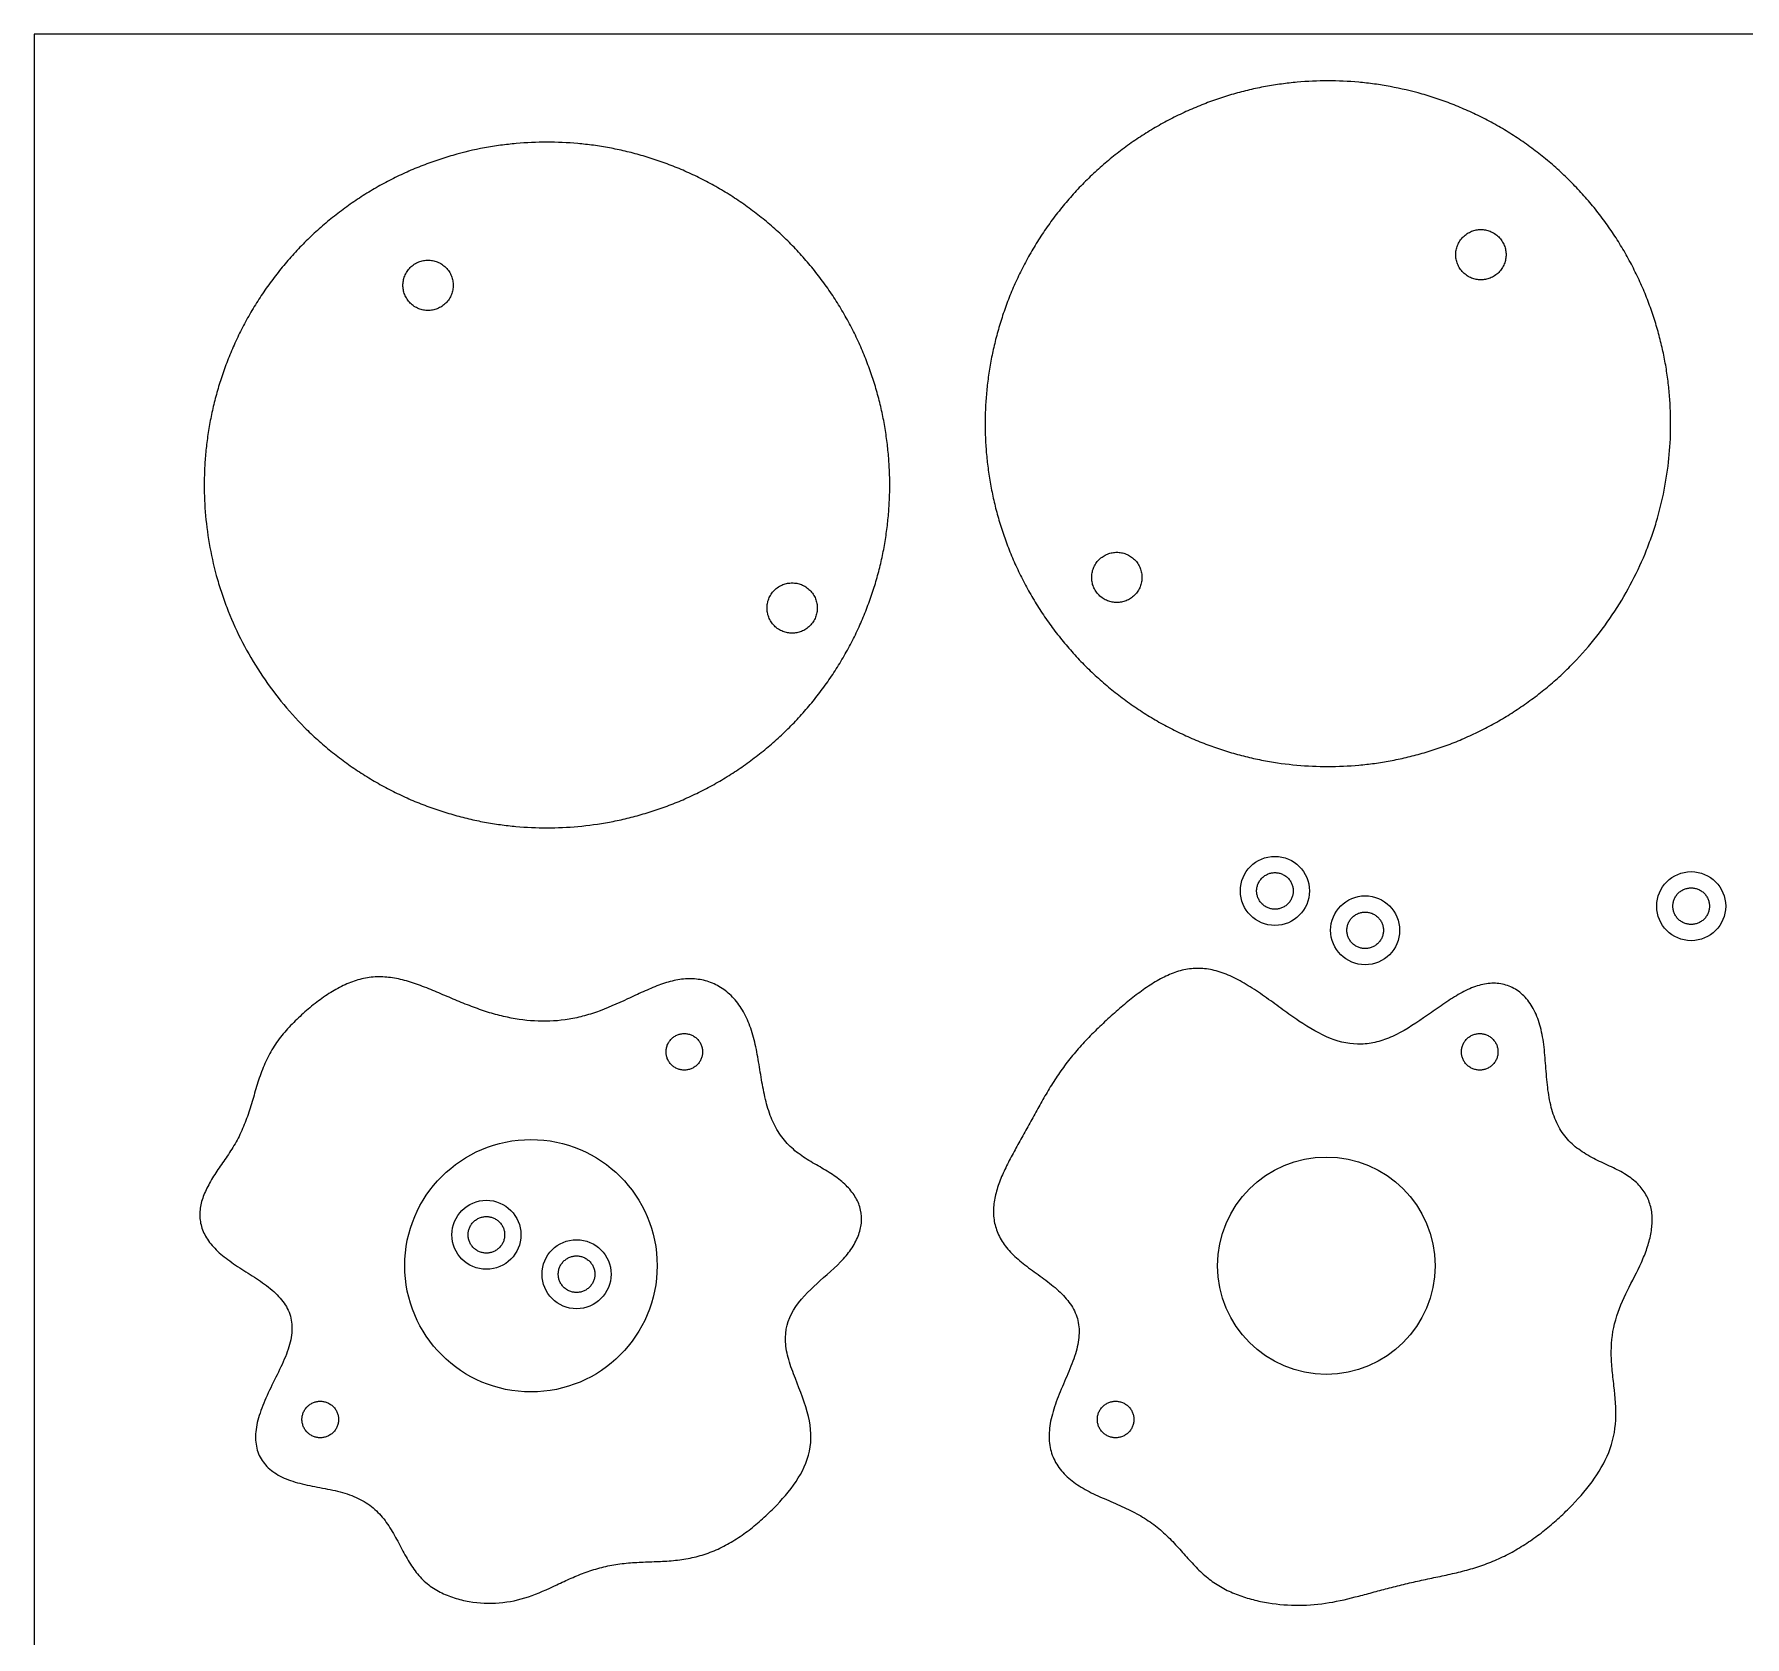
# Model space of a CAD drawing. Header units: centimetres. Extents: x -137 to -47, y -235 to -25.
# Drawn here: x -136.59 to -99.16, y -60.06 to -25 of the extents above; entities that cross this region are included whole.
import ezdxf

# ---------------------------------------------------------------- set-up
doc = ezdxf.new("R2010")
doc.units = ezdxf.units.CM
doc.layers.add('Rebaix', color=5, linetype='Continuous', true_color=0x0000ff)
doc.layers.add('Talls', color=7, linetype='Continuous', true_color=0xa80098)

msp = doc.modelspace()

# ---------------------------------------------------------------- linework, layer by layer
at = {"layer": 'Rebaix'}
for points in [[(-127.421, -30.493), (-127.421, -29.943), (-127.971, -29.943), (-128.521, -29.943), (-128.521, -30.493), (-128.521, -31.043), (-127.971, -31.043), (-127.421, -31.043), (-127.421, -30.493)], [(-119.455, -37.553), (-119.455, -37.003), (-120.005, -37.003), (-120.555, -37.003), (-120.555, -37.553), (-120.555, -38.103), (-120.005, -38.103), (-119.455, -38.103), (-119.455, -37.553)]]:
    msp.add_rational_spline(points, [1, 0.707106781187, 1, 0.707106781187, 1, 0.707106781187, 1, 0.707106781187, 1], degree=2, knots=[0, 0, 0, 0.863938, 0.863938, 1.727876, 1.727876, 2.591814, 2.591814, 3.455752, 3.455752, 3.455752], dxfattribs=at)
at = {"layer": 'Talls'}
msp.add_lwpolyline([(-136.588, -235), (-46.588, -235), (-46.588, -25), (-136.588, -25)], close=True, dxfattribs=at)
for centre, radius in [((-109.442, -43.741), 0.755), ((-100.334, -44.075), 0.755), ((-107.468, -44.603), 0.755), ((-125.72, -51.941), 2.761), ((-108.317, -51.941, -2), 2.378), ((-126.695, -51.264), 0.755), ((-124.722, -52.126), 0.755)]:
    msp.add_circle(centre, radius, dxfattribs=at)
for points, knots in [([(-100.783, -33.52), (-100.782, -33.74), (-100.802, -34.191), (-100.897, -34.884), (-101.033, -35.468), (-101.178, -35.934), (-101.349, -36.397), (-101.61, -36.968), (-101.996, -37.629), (-102.45, -38.255), (-102.882, -38.737), (-103.258, -39.094), (-103.553, -39.346), (-103.86, -39.581), (-104.177, -39.8), (-104.503, -40.002), (-104.837, -40.185), (-105.177, -40.35), (-105.521, -40.497), (-105.87, -40.624), (-106.22, -40.733), (-106.57, -40.825), (-106.919, -40.898), (-107.263, -40.953), (-107.718, -41.005), (-108.283, -41.03), (-108.96, -41), (-109.531, -40.922), (-109.995, -40.825), (-110.345, -40.733), (-110.695, -40.624), (-111.044, -40.497), (-111.389, -40.35), (-111.729, -40.185), (-112.062, -40.002), (-112.388, -39.8), (-112.705, -39.581), (-113.012, -39.345), (-113.307, -39.093), (-113.588, -38.826), (-113.856, -38.544), (-114.108, -38.249), (-114.344, -37.943), (-114.563, -37.626), (-114.764, -37.3), (-114.948, -36.966), (-115.113, -36.626), (-115.259, -36.281), (-115.387, -35.934), (-115.496, -35.584), (-115.587, -35.234), (-115.648, -34.943), (-115.688, -34.71), (-115.723, -34.479), (-115.755, -34.193), (-115.778, -33.855), (-115.785, -33.52), (-115.778, -33.185), (-115.755, -32.847), (-115.716, -32.503), (-115.66, -32.156), (-115.587, -31.806), (-115.511, -31.515), (-115.442, -31.281), (-115.385, -31.107), (-115.323, -30.933), (-115.235, -30.701), (-115.113, -30.414), (-114.948, -30.074), (-114.764, -29.741), (-114.597, -29.469), (-114.454, -29.256), (-114.305, -29.046), (-114.108, -28.791), (-113.856, -28.496), (-113.588, -28.214), (-113.307, -27.947), (-113.012, -27.695), (-112.705, -27.459), (-112.388, -27.24), (-112.062, -27.038), (-111.728, -26.855), (-111.389, -26.69), (-111.044, -26.544), (-110.754, -26.437), (-110.521, -26.361), (-110.288, -26.291), (-109.996, -26.215), (-109.647, -26.142), (-109.299, -26.087), (-108.841, -26.035), (-108.283, -26.01), (-107.724, -26.035), (-107.266, -26.087), (-106.802, -26.161), (-106.335, -26.27), (-105.869, -26.416), (-105.521, -26.544), (-105.177, -26.69), (-104.837, -26.855), (-104.503, -27.038), (-104.177, -27.24), (-103.86, -27.459), (-103.554, -27.695), (-103.259, -27.947), (-102.977, -28.214), (-102.71, -28.496), (-102.457, -28.791), (-102.221, -29.097), (-102.002, -29.414), (-101.801, -29.741), (-101.618, -30.074), (-101.453, -30.414), (-101.306, -30.759), (-101.178, -31.107), (-101.069, -31.456), (-100.978, -31.806), (-100.905, -32.156), (-100.849, -32.503), (-100.811, -32.847), (-100.788, -33.187), (-100.783, -33.41), (-100.783, -33.52)], [-47.12389, -47.12389, -47.12389, -47.12389, -46.387579, -45.651268, -44.914957, -44.546802, -44.178647, -43.442336, -42.706025, -41.969714, -41.233404, -40.865248, -40.497093, -40.128937, -39.760782, -39.392627, -39.024471, -38.656316, -38.28816, -37.920005, -37.55185, -37.183694, -36.815539, -36.447384, -36.079228, -35.342917, -34.606607, -33.870296, -33.50214, -33.133985, -32.76583, -32.397674, -32.029519, -31.661363, -31.293208, -30.925053, -30.556897, -30.188742, -29.820587, -29.452431, -29.084276, -28.71612, -28.347965, -27.97981, -27.611654, -27.243499, -26.875343, -26.507188, -26.139033, -25.770877, -25.402722, -25.034566, -24.850489, -24.666411, -24.298256, -23.9301, -23.561945, -23.19379, -22.825634, -22.457479, -22.089323, -21.721168, -21.353013, -21.168935, -20.984857, -20.800779, -20.616702, -20.248546, -19.880391, -19.512236, -19.14408, -18.960003, -18.775925, -18.407769, -18.039614, -17.671459, -17.303303, -16.935148, -16.566993, -16.198837, -15.830682, -15.462526, -15.094371, -14.726216, -14.35806, -14.173982, -13.989905, -13.621749, -13.253594, -12.885439, -12.517283, -11.780972, -11.044662, -10.676506, -10.308351, -9.57204, -9.203885, -8.835729, -8.467574, -8.099419, -7.731263, -7.363108, -6.994952, -6.626797, -6.258642, -5.890486, -5.522331, -5.154175, -4.78602, -4.417865, -4.049709, -3.681554, -3.313399, -2.945243, -2.577088, -2.208932, -1.840777, -1.472622, -1.104466, -0.736311, -0.368155, 0, 0, 0, 0]), ([(-132.869, -34.861), (-132.869, -34.751), (-132.864, -34.528), (-132.841, -34.188), (-132.802, -33.844), (-132.747, -33.497), (-132.673, -33.147), (-132.582, -32.797), (-132.473, -32.448), (-132.346, -32.1), (-132.199, -31.755), (-132.034, -31.415), (-131.851, -31.082), (-131.649, -30.755), (-131.43, -30.438), (-131.194, -30.132), (-130.942, -29.837), (-130.675, -29.555), (-130.393, -29.288), (-130.098, -29.036), (-129.792, -28.8), (-129.475, -28.581), (-129.148, -28.379), (-128.815, -28.196), (-128.475, -28.031), (-128.13, -27.885), (-127.782, -27.757), (-127.316, -27.611), (-126.849, -27.502), (-126.386, -27.428), (-125.927, -27.376), (-125.369, -27.351), (-124.811, -27.376), (-124.352, -27.428), (-124.005, -27.483), (-123.655, -27.556), (-123.364, -27.632), (-123.13, -27.702), (-122.898, -27.778), (-122.608, -27.885), (-122.263, -28.031), (-121.923, -28.196), (-121.59, -28.379), (-121.263, -28.581), (-120.946, -28.8), (-120.64, -29.036), (-120.345, -29.288), (-120.063, -29.555), (-119.796, -29.837), (-119.544, -30.132), (-119.347, -30.387), (-119.198, -30.597), (-119.055, -30.81), (-118.887, -31.082), (-118.704, -31.415), (-118.539, -31.755), (-118.417, -32.042), (-118.329, -32.274), (-118.267, -32.448), (-118.21, -32.622), (-118.14, -32.856), (-118.064, -33.147), (-117.991, -33.497), (-117.936, -33.844), (-117.897, -34.188), (-117.874, -34.526), (-117.867, -34.861), (-117.874, -35.196), (-117.897, -35.534), (-117.929, -35.82), (-117.963, -36.051), (-118.003, -36.284), (-118.064, -36.575), (-118.156, -36.925), (-118.265, -37.275), (-118.392, -37.622), (-118.539, -37.967), (-118.704, -38.307), (-118.887, -38.641), (-119.089, -38.967), (-119.308, -39.284), (-119.544, -39.59), (-119.796, -39.885), (-120.063, -40.167), (-120.345, -40.434), (-120.64, -40.686), (-120.947, -40.922), (-121.263, -41.141), (-121.589, -41.343), (-121.923, -41.526), (-122.263, -41.691), (-122.608, -41.838), (-122.956, -41.965), (-123.306, -42.074), (-123.657, -42.166), (-124.121, -42.263), (-124.692, -42.341), (-125.369, -42.371), (-125.933, -42.346), (-126.389, -42.294), (-126.733, -42.239), (-127.081, -42.166), (-127.432, -42.074), (-127.782, -41.965), (-128.13, -41.838), (-128.475, -41.691), (-128.815, -41.526), (-129.148, -41.343), (-129.475, -41.141), (-129.792, -40.922), (-130.099, -40.687), (-130.394, -40.435), (-130.77, -40.078), (-131.202, -39.596), (-131.656, -38.97), (-132.042, -38.309), (-132.303, -37.738), (-132.473, -37.275), (-132.619, -36.809), (-132.755, -36.225), (-132.849, -35.532), (-132.869, -35.081), (-132.869, -34.861)], [0, 0, 0, 0, 0.368155, 0.736311, 1.104466, 1.472622, 1.840777, 2.208932, 2.577088, 2.945243, 3.313399, 3.681554, 4.049709, 4.417865, 4.78602, 5.154175, 5.522331, 5.890486, 6.258642, 6.626797, 6.994952, 7.363108, 7.731263, 8.099419, 8.467574, 8.835729, 9.203885, 9.57204, 10.308351, 10.676506, 11.044662, 11.780972, 12.517283, 12.885439, 13.253594, 13.621749, 13.989905, 14.173982, 14.35806, 14.726216, 15.094371, 15.462526, 15.830682, 16.198837, 16.566993, 16.935148, 17.303303, 17.671459, 18.039614, 18.407769, 18.775925, 18.960003, 19.14408, 19.512236, 19.880391, 20.248546, 20.616702, 20.800779, 20.984857, 21.168935, 21.353013, 21.721168, 22.089323, 22.457479, 22.825634, 23.19379, 23.561945, 23.9301, 24.298256, 24.666411, 24.850489, 25.034566, 25.402722, 25.770877, 26.139033, 26.507188, 26.875343, 27.243499, 27.611654, 27.97981, 28.347965, 28.71612, 29.084276, 29.452431, 29.820587, 30.188742, 30.556897, 30.925053, 31.293208, 31.661363, 32.029519, 32.397674, 32.76583, 33.133985, 33.50214, 33.870296, 34.606607, 35.342917, 36.079228, 36.447384, 36.815539, 37.183694, 37.55185, 37.920005, 38.28816, 38.656316, 39.024471, 39.392627, 39.760782, 40.128937, 40.497093, 40.865248, 41.233404, 41.969714, 42.706025, 43.442336, 44.178647, 44.546802, 44.914957, 45.651268, 46.387579, 47.12389, 47.12389, 47.12389, 47.12389]), ([(-118.882, -51.789), (-119.044, -51.969), (-119.279, -52.165), (-119.458, -52.327), (-119.644, -52.496), (-119.845, -52.692), (-119.976, -52.911), (-120.103, -53.124), (-120.162, -53.355), (-120.149, -53.604), (-120.143, -53.736), (-120.116, -53.869), (-120.08, -53.995), (-120.04, -54.133), (-119.987, -54.275), (-119.935, -54.409), (-119.834, -54.668), (-119.711, -54.967), (-119.648, -55.239), (-119.59, -55.488), (-119.574, -55.745), (-119.626, -55.998), (-119.675, -56.238), (-119.784, -56.458), (-119.919, -56.661), (-120.059, -56.871), (-120.231, -57.065), (-120.408, -57.244), (-120.499, -57.335), (-120.593, -57.424), (-120.69, -57.509), (-120.786, -57.594), (-120.885, -57.675), (-120.987, -57.751), (-121.088, -57.828), (-121.192, -57.899), (-121.299, -57.964), (-121.406, -58.029), (-121.515, -58.088), (-121.627, -58.139), (-121.739, -58.19), (-121.853, -58.233), (-121.97, -58.269), (-122.087, -58.304), (-122.207, -58.332), (-122.328, -58.353), (-122.449, -58.374), (-122.573, -58.388), (-122.697, -58.397), (-122.822, -58.406), (-122.948, -58.411), (-123.073, -58.416), (-123.199, -58.42), (-123.325, -58.424), (-123.449, -58.432), (-123.573, -58.44), (-123.696, -58.452), (-123.817, -58.469), (-123.937, -58.487), (-124.056, -58.51), (-124.172, -58.54), (-124.287, -58.569), (-124.401, -58.604), (-124.512, -58.644), (-124.623, -58.684), (-124.731, -58.728), (-124.838, -58.775), (-124.945, -58.822), (-125.049, -58.872), (-125.153, -58.92), (-125.362, -59.018), (-125.566, -59.114), (-125.775, -59.184), (-125.983, -59.253), (-126.196, -59.297), (-126.413, -59.314), (-126.631, -59.332), (-126.852, -59.323), (-127.072, -59.285), (-127.182, -59.266), (-127.292, -59.24), (-127.398, -59.206), (-127.505, -59.172), (-127.609, -59.13), (-127.708, -59.079), (-127.808, -59.027), (-127.902, -58.967), (-127.989, -58.895), (-128.076, -58.824), (-128.156, -58.742), (-128.228, -58.649), (-128.301, -58.557), (-128.367, -58.455), (-128.43, -58.347), (-128.493, -58.239), (-128.552, -58.126), (-128.612, -58.011), (-128.673, -57.897), (-128.735, -57.783), (-128.804, -57.674), (-128.873, -57.565), (-128.949, -57.462), (-129.035, -57.37), (-129.121, -57.277), (-129.219, -57.195), (-129.328, -57.125), (-129.437, -57.055), (-129.559, -56.998), (-129.691, -56.951), (-129.823, -56.904), (-129.965, -56.868), (-130.113, -56.837), (-130.26, -56.806), (-130.412, -56.78), (-130.559, -56.75), (-130.707, -56.719), (-130.849, -56.685), (-130.979, -56.64), (-131.109, -56.595), (-131.226, -56.539), (-131.327, -56.471), (-131.428, -56.404), (-131.513, -56.324), (-131.578, -56.234), (-131.644, -56.144), (-131.692, -56.043), (-131.718, -55.932), (-131.745, -55.821), (-131.752, -55.7), (-131.74, -55.571), (-131.727, -55.442), (-131.695, -55.306), (-131.648, -55.163), (-131.6, -55.021), (-131.538, -54.873), (-131.468, -54.722), (-131.397, -54.572), (-131.319, -54.419), (-131.246, -54.267), (-131.172, -54.116), (-131.103, -53.966), (-131.052, -53.823), (-131, -53.679), (-130.966, -53.541), (-130.954, -53.411), (-130.941, -53.28), (-130.951, -53.157), (-130.984, -53.042), (-131.017, -52.927), (-131.073, -52.82), (-131.148, -52.72), (-131.186, -52.671), (-131.228, -52.622), (-131.275, -52.576), (-131.321, -52.529), (-131.371, -52.484), (-131.425, -52.44), (-131.531, -52.352), (-131.65, -52.269), (-131.772, -52.189), (-131.893, -52.109), (-132.018, -52.032), (-132.137, -51.954), (-132.256, -51.877), (-132.369, -51.798), (-132.469, -51.717), (-132.568, -51.635), (-132.654, -51.55), (-132.725, -51.462), (-132.796, -51.374), (-132.851, -51.283), (-132.891, -51.19), (-132.93, -51.096), (-132.954, -51.001), (-132.963, -50.904), (-132.971, -50.806), (-132.964, -50.708), (-132.943, -50.61), (-132.922, -50.512), (-132.888, -50.413), (-132.844, -50.315), (-132.8, -50.217), (-132.745, -50.119), (-132.685, -50.021), (-132.655, -49.972), (-132.624, -49.924), (-132.592, -49.875), (-132.559, -49.826), (-132.526, -49.777), (-132.492, -49.727), (-132.459, -49.678), (-132.424, -49.629), (-132.391, -49.579), (-132.357, -49.529), (-132.323, -49.479), (-132.29, -49.428), (-132.225, -49.326), (-132.163, -49.22), (-132.107, -49.11), (-132.051, -48.999), (-132.001, -48.884), (-131.957, -48.765), (-131.912, -48.646), (-131.873, -48.523), (-131.835, -48.398), (-131.797, -48.273), (-131.761, -48.147), (-131.723, -48.021), (-131.703, -47.959), (-131.683, -47.896), (-131.663, -47.834), (-131.642, -47.773), (-131.62, -47.711), (-131.596, -47.651), (-131.549, -47.53), (-131.496, -47.413), (-131.435, -47.301), (-131.374, -47.189), (-131.305, -47.082), (-131.228, -46.98), (-131.152, -46.878), (-131.068, -46.78), (-130.979, -46.688), (-130.89, -46.595), (-130.797, -46.506), (-130.701, -46.421), (-130.605, -46.336), (-130.507, -46.254), (-130.407, -46.177), (-130.307, -46.101), (-130.206, -46.029), (-130.102, -45.964), (-129.999, -45.9), (-129.894, -45.842), (-129.788, -45.794), (-129.681, -45.745), (-129.573, -45.706), (-129.463, -45.677), (-129.354, -45.649), (-129.243, -45.631), (-129.131, -45.624), (-129.018, -45.618), (-128.905, -45.622), (-128.79, -45.637), (-128.675, -45.652), (-128.559, -45.678), (-128.443, -45.711), (-128.326, -45.744), (-128.208, -45.785), (-128.09, -45.83), (-128.031, -45.852), (-127.972, -45.876), (-127.912, -45.9), (-127.853, -45.924), (-127.794, -45.949), (-127.734, -45.974), (-127.616, -46.024), (-127.497, -46.075), (-127.378, -46.125), (-127.259, -46.175), (-127.141, -46.223), (-127.023, -46.268), (-126.904, -46.313), (-126.787, -46.354), (-126.67, -46.391), (-126.553, -46.428), (-126.437, -46.46), (-126.322, -46.487), (-126.093, -46.54), (-125.868, -46.573), (-125.644, -46.586), (-125.42, -46.599), (-125.198, -46.593), (-124.972, -46.561), (-124.859, -46.545), (-124.746, -46.523), (-124.632, -46.495), (-124.518, -46.466), (-124.404, -46.432), (-124.289, -46.392), (-124.061, -46.312), (-123.832, -46.21), (-123.605, -46.105), (-123.491, -46.052), (-123.377, -45.998), (-123.264, -45.947), (-123.15, -45.896), (-123.037, -45.847), (-122.925, -45.805), (-122.812, -45.763), (-122.7, -45.728), (-122.589, -45.704), (-122.478, -45.679), (-122.367, -45.665), (-122.259, -45.663), (-122.151, -45.662), (-122.044, -45.673), (-121.941, -45.697), (-121.837, -45.722), (-121.737, -45.759), (-121.641, -45.811), (-121.546, -45.862), (-121.456, -45.926), (-121.372, -46.003), (-121.288, -46.079), (-121.212, -46.169), (-121.143, -46.269), (-121.075, -46.37), (-121.015, -46.482), (-120.964, -46.604), (-120.913, -46.726), (-120.871, -46.857), (-120.836, -46.996), (-120.801, -47.134), (-120.773, -47.279), (-120.748, -47.427), (-120.723, -47.574), (-120.7, -47.724), (-120.675, -47.871), (-120.65, -48.014), (-120.623, -48.161), (-120.588, -48.302), (-120.556, -48.436), (-120.516, -48.571), (-120.465, -48.699), (-120.417, -48.819), (-120.358, -48.935), (-120.287, -49.044), (-120.218, -49.148), (-120.138, -49.243), (-120.048, -49.33), (-119.958, -49.417), (-119.859, -49.493), (-119.756, -49.563), (-119.652, -49.632), (-119.543, -49.696), (-119.434, -49.758), (-119.331, -49.818), (-119.221, -49.881), (-119.121, -49.947), (-119.027, -50.01), (-118.936, -50.08), (-118.854, -50.157), (-118.778, -50.228), (-118.708, -50.306), (-118.651, -50.393), (-118.597, -50.473), (-118.553, -50.56), (-118.525, -50.653), (-118.497, -50.744), (-118.483, -50.837), (-118.485, -50.932), (-118.487, -51.031), (-118.505, -51.128), (-118.535, -51.221), (-118.567, -51.323), (-118.614, -51.42), (-118.67, -51.51), (-118.731, -51.609), (-118.804, -51.703), (-118.882, -51.789)], [0, 0, 0, 0, 0.789494, 0.789494, 0.789494, 1.576534, 1.576534, 1.576534, 2.312237, 2.312237, 2.312237, 2.711869, 2.711869, 2.711869, 3.150105, 3.150105, 3.150105, 4.030429, 4.030429, 4.030429, 4.802092, 4.802092, 4.802092, 5.536453, 5.536453, 5.536453, 6.300202, 6.300202, 6.300202, 6.686642, 6.686642, 6.686642, 7.070383, 7.070383, 7.070383, 7.448631, 7.448631, 7.448631, 7.820593, 7.820593, 7.820593, 8.188287, 8.188287, 8.188287, 8.556233, 8.556233, 8.556233, 8.928418, 8.928418, 8.928418, 9.304902, 9.304902, 9.304902, 9.680866, 9.680866, 9.680866, 10.05058, 10.05058, 10.05058, 10.412804, 10.412804, 10.412804, 10.769033, 10.769033, 10.769033, 11.120636, 11.120636, 11.120636, 11.468019, 11.468019, 11.468019, 12.143789, 12.143789, 12.143789, 12.798836, 12.798836, 12.798836, 13.461633, 13.461633, 13.461633, 13.797721, 13.797721, 13.797721, 14.133853, 14.133853, 14.133853, 14.470348, 14.470348, 14.470348, 14.814945, 14.814945, 14.814945, 15.178727, 15.178727, 15.178727, 15.56104, 15.56104, 15.56104, 15.9492, 15.9492, 15.9492, 16.332381, 16.332381, 16.332381, 16.716185, 16.716185, 16.716185, 17.120677, 17.120677, 17.120677, 17.558077, 17.558077, 17.558077, 18.013116, 18.013116, 18.013116, 18.447769, 18.447769, 18.447769, 18.836619, 18.836619, 18.836619, 19.185829, 19.185829, 19.185829, 19.523413, 19.523413, 19.523413, 19.888034, 19.888034, 19.888034, 20.308063, 20.308063, 20.308063, 20.785044, 20.785044, 20.785044, 21.291042, 21.291042, 21.291042, 21.77685, 21.77685, 21.77685, 22.202652, 22.202652, 22.202652, 22.576484, 22.576484, 22.576484, 22.941879, 22.941879, 22.941879, 23.134472, 23.134472, 23.134472, 23.336977, 23.336977, 23.336977, 23.76538, 23.76538, 23.76538, 24.199674, 24.199674, 24.199674, 24.608129, 24.608129, 24.608129, 24.970577, 24.970577, 24.970577, 25.291548, 25.291548, 25.291548, 25.589229, 25.589229, 25.589229, 25.885594, 25.885594, 25.885594, 26.197882, 26.197882, 26.197882, 26.532011, 26.532011, 26.532011, 26.70616, 26.70616, 26.70616, 26.883731, 26.883731, 26.883731, 27.063617, 27.063617, 27.063617, 27.245105, 27.245105, 27.245105, 27.612759, 27.612759, 27.612759, 27.989116, 27.989116, 27.989116, 28.375875, 28.375875, 28.375875, 28.768828, 28.768828, 28.768828, 28.965192, 28.965192, 28.965192, 29.160342, 29.160342, 29.160342, 29.546208, 29.546208, 29.546208, 29.928814, 29.928814, 29.928814, 30.313175, 30.313175, 30.313175, 30.699148, 30.699148, 30.699148, 31.080749, 31.080749, 31.080749, 31.452709, 31.452709, 31.452709, 31.811313, 31.811313, 31.811313, 32.156605, 32.156605, 32.156605, 32.494736, 32.494736, 32.494736, 32.836676, 32.836676, 32.836676, 33.192425, 33.192425, 33.192425, 33.564789, 33.564789, 33.564789, 33.75566, 33.75566, 33.75566, 33.948425, 33.948425, 33.948425, 34.335506, 34.335506, 34.335506, 34.718627, 34.718627, 34.718627, 35.092326, 35.092326, 35.092326, 35.453166, 35.453166, 35.453166, 36.140063, 36.140063, 36.140063, 36.814926, 36.814926, 36.814926, 37.16187, 37.16187, 37.16187, 37.519528, 37.519528, 37.519528, 38.26273, 38.26273, 38.26273, 38.638471, 38.638471, 38.638471, 39.006257, 39.006257, 39.006257, 39.357717, 39.357717, 39.357717, 39.691073, 39.691073, 39.691073, 40.012937, 40.012937, 40.012937, 40.334568, 40.334568, 40.334568, 40.667267, 40.667267, 40.667267, 41.020309, 41.020309, 41.020309, 41.401122, 41.401122, 41.401122, 41.813956, 41.813956, 41.813956, 42.254211, 42.254211, 42.254211, 42.704266, 42.704266, 42.704266, 43.144358, 43.144358, 43.144358, 43.560382, 43.560382, 43.560382, 43.950059, 43.950059, 43.950059, 44.324583, 44.324583, 44.324583, 44.698632, 44.698632, 44.698632, 45.075265, 45.075265, 45.075265, 45.441209, 45.441209, 45.441209, 45.781716, 45.781716, 45.781716, 46.094402, 46.094402, 46.094402, 46.385691, 46.385691, 46.385691, 46.669964, 46.669964, 46.669964, 46.965375, 46.965375, 46.965375, 47.286087, 47.286087, 47.286087, 47.637256, 47.637256, 47.637256, 47.637256]), ([(-101.423, -51.869, -2), (-101.512, -52.068, -2), (-101.63, -52.285, -2), (-101.727, -52.48, -2), (-101.829, -52.687, -2), (-101.923, -52.9, -2), (-101.986, -53.123, -2), (-102.051, -53.35, -2), (-102.081, -53.583, -2), (-102.083, -53.82, -2), (-102.084, -53.943, -2), (-102.076, -54.066, -2), (-102.065, -54.189, -2), (-102.054, -54.314, -2), (-102.037, -54.442, -2), (-102.023, -54.567, -2), (-101.994, -54.813, -2), (-101.97, -55.07, -2), (-101.984, -55.318, -2), (-101.998, -55.561, -2), (-102.049, -55.797, -2), (-102.139, -56.023, -2), (-102.23, -56.252, -2), (-102.358, -56.466, -2), (-102.503, -56.665, -2), (-102.653, -56.87, -2), (-102.825, -57.064, -2), (-103.005, -57.244, -2), (-103.096, -57.336, -2), (-103.19, -57.425, -2), (-103.286, -57.511, -2), (-103.382, -57.596, -2), (-103.481, -57.679, -2), (-103.582, -57.758, -2), (-103.683, -57.837, -2), (-103.786, -57.913, -2), (-103.891, -57.983, -2), (-103.997, -58.054, -2), (-104.104, -58.121, -2), (-104.213, -58.182, -2), (-104.323, -58.244, -2), (-104.434, -58.3, -2), (-104.547, -58.351, -2), (-104.66, -58.402, -2), (-104.775, -58.448, -2), (-104.892, -58.489, -2), (-105.008, -58.53, -2), (-105.126, -58.566, -2), (-105.245, -58.599, -2), (-105.364, -58.632, -2), (-105.483, -58.66, -2), (-105.604, -58.687, -2), (-105.724, -58.714, -2), (-105.844, -58.739, -2), (-105.964, -58.764, -2), (-106.084, -58.789, -2), (-106.204, -58.814, -2), (-106.322, -58.841, -2), (-106.441, -58.867, -2), (-106.558, -58.894, -2), (-106.674, -58.922, -2), (-106.791, -58.951, -2), (-106.906, -58.98, -2), (-107.019, -59.01, -2), (-107.132, -59.04, -2), (-107.244, -59.07, -2), (-107.355, -59.1, -2), (-107.466, -59.13, -2), (-107.576, -59.159, -2), (-107.685, -59.187, -2), (-107.903, -59.243, -2), (-108.119, -59.292, -2), (-108.337, -59.324, -2), (-108.555, -59.356, -2), (-108.775, -59.37, -2), (-108.998, -59.367, -2), (-109.22, -59.363, -2), (-109.445, -59.342, -2), (-109.67, -59.301, -2), (-109.782, -59.28, -2), (-109.894, -59.255, -2), (-110.004, -59.223, -2), (-110.115, -59.192, -2), (-110.223, -59.155, -2), (-110.329, -59.112, -2), (-110.434, -59.068, -2), (-110.537, -59.019, -2), (-110.634, -58.961, -2), (-110.732, -58.904, -2), (-110.825, -58.84, -2), (-110.913, -58.769, -2), (-111.001, -58.698, -2), (-111.084, -58.62, -2), (-111.165, -58.537, -2), (-111.246, -58.454, -2), (-111.325, -58.367, -2), (-111.404, -58.278, -2), (-111.483, -58.189, -2), (-111.563, -58.099, -2), (-111.647, -58.01, -2), (-111.73, -57.921, -2), (-111.818, -57.835, -2), (-111.911, -57.752, -2), (-112.005, -57.67, -2), (-112.105, -57.592, -2), (-112.213, -57.519, -2), (-112.32, -57.446, -2), (-112.435, -57.379, -2), (-112.556, -57.317, -2), (-112.676, -57.255, -2), (-112.803, -57.197, -2), (-112.932, -57.141, -2), (-113.061, -57.085, -2), (-113.192, -57.03, -2), (-113.319, -56.972, -2), (-113.446, -56.915, -2), (-113.569, -56.853, -2), (-113.682, -56.785, -2), (-113.795, -56.716, -2), (-113.898, -56.64, -2), (-113.988, -56.556, -2), (-114.078, -56.472, -2), (-114.155, -56.38, -2), (-114.217, -56.281, -2), (-114.278, -56.181, -2), (-114.323, -56.073, -2), (-114.351, -55.958, -2), (-114.378, -55.843, -2), (-114.389, -55.72, -2), (-114.381, -55.591, -2), (-114.374, -55.461, -2), (-114.35, -55.326, -2), (-114.312, -55.185, -2), (-114.273, -55.045, -2), (-114.221, -54.899, -2), (-114.162, -54.752, -2), (-114.102, -54.604, -2), (-114.036, -54.455, -2), (-113.973, -54.307, -2), (-113.91, -54.159, -2), (-113.851, -54.012, -2), (-113.808, -53.871, -2), (-113.765, -53.73, -2), (-113.737, -53.594, -2), (-113.729, -53.464, -2), (-113.721, -53.335, -2), (-113.733, -53.213, -2), (-113.765, -53.098, -2), (-113.797, -52.983, -2), (-113.85, -52.875, -2), (-113.921, -52.773, -2), (-113.956, -52.723, -2), (-113.995, -52.674, -2), (-114.038, -52.626, -2), (-114.081, -52.578, -2), (-114.128, -52.532, -2), (-114.177, -52.487, -2), (-114.276, -52.397, -2), (-114.385, -52.311, -2), (-114.496, -52.228, -2), (-114.608, -52.145, -2), (-114.722, -52.064, -2), (-114.831, -51.984, -2), (-114.939, -51.903, -2), (-115.042, -51.821, -2), (-115.133, -51.737, -2), (-115.223, -51.653, -2), (-115.301, -51.565, -2), (-115.366, -51.475, -2), (-115.428, -51.387, -2), (-115.48, -51.294, -2), (-115.519, -51.194, -2), (-115.556, -51.098, -2), (-115.581, -50.998, -2), (-115.592, -50.895, -2), (-115.604, -50.792, -2), (-115.602, -50.688, -2), (-115.59, -50.585, -2), (-115.577, -50.478, -2), (-115.553, -50.372, -2), (-115.522, -50.269, -2), (-115.489, -50.162, -2), (-115.449, -50.056, -2), (-115.404, -49.953, -2), (-115.381, -49.9, -2), (-115.357, -49.848, -2), (-115.332, -49.796, -2), (-115.307, -49.743, -2), (-115.28, -49.691, -2), (-115.254, -49.639, -2), (-115.227, -49.587, -2), (-115.199, -49.535, -2), (-115.171, -49.484, -2), (-115.143, -49.432, -2), (-115.114, -49.38, -2), (-115.086, -49.329, -2), (-115.028, -49.225, -2), (-114.97, -49.122, -2), (-114.913, -49.018, -2), (-114.855, -48.913, -2), (-114.797, -48.808, -2), (-114.739, -48.703, -2), (-114.681, -48.597, -2), (-114.623, -48.491, -2), (-114.564, -48.386, -2), (-114.504, -48.279, -2), (-114.443, -48.174, -2), (-114.38, -48.069, -2), (-114.348, -48.016, -2), (-114.315, -47.964, -2), (-114.282, -47.912, -2), (-114.248, -47.859, -2), (-114.214, -47.807, -2), (-114.179, -47.756, -2), (-114.108, -47.652, -2), (-114.034, -47.551, -2), (-113.957, -47.452, -2), (-113.879, -47.352, -2), (-113.797, -47.254, -2), (-113.712, -47.159, -2), (-113.627, -47.063, -2), (-113.538, -46.969, -2), (-113.447, -46.878, -2), (-113.356, -46.786, -2), (-113.262, -46.696, -2), (-113.167, -46.608, -2), (-113.073, -46.519, -2), (-112.977, -46.433, -2), (-112.88, -46.348, -2), (-112.783, -46.264, -2), (-112.685, -46.182, -2), (-112.586, -46.103, -2), (-112.487, -46.025, -2), (-112.387, -45.949, -2), (-112.286, -45.879, -2), (-112.186, -45.809, -2), (-112.084, -45.744, -2), (-111.982, -45.687, -2), (-111.879, -45.629, -2), (-111.776, -45.58, -2), (-111.671, -45.54, -2), (-111.566, -45.501, -2), (-111.46, -45.471, -2), (-111.352, -45.454, -2), (-111.244, -45.437, -2), (-111.134, -45.432, -2), (-111.022, -45.44, -2), (-110.911, -45.448, -2), (-110.798, -45.469, -2), (-110.683, -45.504, -2), (-110.626, -45.521, -2), (-110.568, -45.541, -2), (-110.51, -45.564, -2), (-110.452, -45.587, -2), (-110.393, -45.613, -2), (-110.335, -45.642, -2), (-110.218, -45.699, -2), (-110.1, -45.767, -2), (-109.981, -45.842, -2), (-109.862, -45.916, -2), (-109.743, -45.998, -2), (-109.624, -46.082, -2), (-109.505, -46.167, -2), (-109.386, -46.254, -2), (-109.268, -46.339, -2), (-109.15, -46.425, -2), (-109.032, -46.509, -2), (-108.916, -46.587, -2), (-108.683, -46.744, -2), (-108.455, -46.878, -2), (-108.229, -46.967, -2), (-108.003, -47.056, -2), (-107.779, -47.1, -2), (-107.552, -47.093, -2), (-107.439, -47.089, -2), (-107.325, -47.072, -2), (-107.211, -47.044, -2), (-107.098, -47.015, -2), (-106.984, -46.974, -2), (-106.87, -46.923, -2), (-106.642, -46.82, -2), (-106.415, -46.676, -2), (-106.189, -46.52, -2), (-106.075, -46.442, -2), (-105.963, -46.361, -2), (-105.85, -46.282, -2), (-105.738, -46.203, -2), (-105.625, -46.127, -2), (-105.514, -46.059, -2), (-105.402, -45.99, -2), (-105.291, -45.93, -2), (-105.18, -45.882, -2), (-105.07, -45.834, -2), (-104.961, -45.799, -2), (-104.853, -45.78, -2), (-104.746, -45.76, -2), (-104.641, -45.756, -2), (-104.54, -45.768, -2), (-104.438, -45.781, -2), (-104.34, -45.81, -2), (-104.249, -45.855, -2), (-104.157, -45.9, -2), (-104.071, -45.962, -2), (-103.993, -46.039, -2), (-103.916, -46.116, -2), (-103.847, -46.209, -2), (-103.788, -46.315, -2), (-103.729, -46.422, -2), (-103.681, -46.542, -2), (-103.644, -46.675, -2), (-103.606, -46.807, -2), (-103.579, -46.951, -2), (-103.56, -47.102, -2), (-103.541, -47.254, -2), (-103.529, -47.412, -2), (-103.517, -47.571, -2), (-103.505, -47.725, -2), (-103.493, -47.886, -2), (-103.474, -48.04, -2), (-103.456, -48.186, -2), (-103.432, -48.335, -2), (-103.395, -48.477, -2), (-103.361, -48.609, -2), (-103.316, -48.738, -2), (-103.254, -48.859, -2), (-103.197, -48.973, -2), (-103.126, -49.079, -2), (-103.04, -49.174, -2), (-102.956, -49.268, -2), (-102.861, -49.349, -2), (-102.757, -49.421, -2), (-102.652, -49.494, -2), (-102.539, -49.558, -2), (-102.425, -49.615, -2), (-102.309, -49.674, -2), (-102.195, -49.725, -2), (-102.077, -49.78, -2), (-101.971, -49.831, -2), (-101.858, -49.887, -2), (-101.758, -49.95, -2), (-101.666, -50.008, -2), (-101.58, -50.075, -2), (-101.504, -50.151, -2), (-101.434, -50.222, -2), (-101.373, -50.3, -2), (-101.324, -50.387, -2), (-101.277, -50.471, -2), (-101.242, -50.56, -2), (-101.219, -50.653, -2), (-101.196, -50.748, -2), (-101.186, -50.846, -2), (-101.187, -50.944, -2), (-101.187, -51.046, -2), (-101.198, -51.149, -2), (-101.218, -51.249, -2), (-101.238, -51.355, -2), (-101.267, -51.459, -2), (-101.301, -51.561, -2), (-101.336, -51.665, -2), (-101.378, -51.768, -2), (-101.423, -51.869, -2)], [0, 0, 0, 0, 0.682964, 0.682964, 0.682964, 1.378052, 1.378052, 1.378052, 2.086009, 2.086009, 2.086009, 2.455863, 2.455863, 2.455863, 2.836178, 2.836178, 2.836178, 3.590425, 3.590425, 3.590425, 4.318545, 4.318545, 4.318545, 5.06043, 5.06043, 5.06043, 5.828688, 5.828688, 5.828688, 6.216038, 6.216038, 6.216038, 6.602027, 6.602027, 6.602027, 6.984852, 6.984852, 6.984852, 7.363441, 7.363441, 7.363441, 7.737762, 7.737762, 7.737762, 8.109084, 8.109084, 8.109084, 8.479071, 8.479071, 8.479071, 8.848688, 8.848688, 8.848688, 9.217457, 9.217457, 9.217457, 9.583567, 9.583567, 9.583567, 9.945148, 9.945148, 9.945148, 10.300541, 10.300541, 10.300541, 10.648548, 10.648548, 10.648548, 10.989719, 10.989719, 10.989719, 11.656949, 11.656949, 11.656949, 12.320018, 12.320018, 12.320018, 12.996829, 12.996829, 12.996829, 13.340588, 13.340588, 13.340588, 13.684207, 13.684207, 13.684207, 14.02513, 14.02513, 14.02513, 14.364365, 14.364365, 14.364365, 14.707808, 14.707808, 14.707808, 15.060061, 15.060061, 15.060061, 15.421386, 15.421386, 15.421386, 15.791345, 15.791345, 15.791345, 16.172965, 16.172965, 16.172965, 16.571299, 16.571299, 16.571299, 16.986809, 16.986809, 16.986809, 17.409121, 17.409121, 17.409121, 17.818525, 17.818525, 17.818525, 18.201951, 18.201951, 18.201951, 18.561868, 18.561868, 18.561868, 18.914273, 18.914273, 18.914273, 19.285427, 19.285427, 19.285427, 19.698495, 19.698495, 19.698495, 20.157496, 20.157496, 20.157496, 20.640917, 20.640917, 20.640917, 21.107517, 21.107517, 21.107517, 21.523464, 21.523464, 21.523464, 21.89534, 21.89534, 21.89534, 22.258556, 22.258556, 22.258556, 22.447535, 22.447535, 22.447535, 22.644209, 22.644209, 22.644209, 23.055512, 23.055512, 23.055512, 23.469538, 23.469538, 23.469538, 23.860043, 23.860043, 23.860043, 24.21205, 24.21205, 24.21205, 24.533835, 24.533835, 24.533835, 24.842875, 24.842875, 24.842875, 25.15458, 25.15458, 25.15458, 25.478441, 25.478441, 25.478441, 25.816289, 25.816289, 25.816289, 25.98937, 25.98937, 25.98937, 26.164347, 26.164347, 26.164347, 26.340507, 26.340507, 26.340507, 26.517402, 26.517402, 26.517402, 26.873137, 26.873137, 26.873137, 27.232071, 27.232071, 27.232071, 27.594755, 27.594755, 27.594755, 27.961627, 27.961627, 27.961627, 28.146839, 28.146839, 28.146839, 28.333278, 28.333278, 28.333278, 28.710046, 28.710046, 28.710046, 29.092161, 29.092161, 29.092161, 29.478706, 29.478706, 29.478706, 29.867213, 29.867213, 29.867213, 30.254621, 30.254621, 30.254621, 30.637585, 30.637585, 30.637585, 31.011611, 31.011611, 31.011611, 31.371986, 31.371986, 31.371986, 31.716319, 31.716319, 31.716319, 32.048193, 32.048193, 32.048193, 32.379141, 32.379141, 32.379141, 32.725947, 32.725947, 32.725947, 32.909479, 32.909479, 32.909479, 33.101082, 33.101082, 33.101082, 33.507825, 33.507825, 33.507825, 33.938105, 33.938105, 33.938105, 34.377416, 34.377416, 34.377416, 34.808352, 34.808352, 34.808352, 35.596178, 35.596178, 35.596178, 36.294488, 36.294488, 36.294488, 36.640071, 36.640071, 36.640071, 37.003499, 37.003499, 37.003499, 37.797374, 37.797374, 37.797374, 38.21091, 38.21091, 38.21091, 38.615085, 38.615085, 38.615085, 38.992916, 38.992916, 38.992916, 39.336808, 39.336808, 39.336808, 39.653306, 39.653306, 39.653306, 39.959819, 39.959819, 39.959819, 40.277181, 40.277181, 40.277181, 40.623629, 40.623629, 40.623629, 41.012719, 41.012719, 41.012719, 41.449513, 41.449513, 41.449513, 41.919841, 41.919841, 41.919841, 42.391252, 42.391252, 42.391252, 42.836399, 42.836399, 42.836399, 43.245071, 43.245071, 43.245071, 43.627446, 43.627446, 43.627446, 44.00508, 44.00508, 44.00508, 44.390576, 44.390576, 44.390576, 44.775737, 44.775737, 44.775737, 45.137808, 45.137808, 45.137808, 45.463359, 45.463359, 45.463359, 45.761543, 45.761543, 45.761543, 46.049456, 46.049456, 46.049456, 46.343015, 46.343015, 46.343015, 46.651111, 46.651111, 46.651111, 46.974089, 46.974089, 46.974089, 47.305747, 47.305747, 47.305747, 47.305747])]:
    msp.add_open_spline(points, degree=3, knots=knots, dxfattribs=at)
for points, knots in [([(-104.385, -29.823), (-104.385, -29.273), (-104.935, -29.273), (-105.485, -29.273), (-105.485, -29.823), (-105.485, -30.373), (-104.935, -30.373), (-104.385, -30.373), (-104.385, -29.823)], [0, 0, 0, 0.863938, 0.863938, 1.727876, 1.727876, 2.591814, 2.591814, 3.455752, 3.455752, 3.455752]), ([(-112.351, -36.883), (-112.351, -36.333), (-112.901, -36.333), (-113.451, -36.333), (-113.451, -36.883), (-113.451, -37.433), (-112.901, -37.433), (-112.351, -37.433), (-112.351, -36.883)], [0, 0, 0, 0.863938, 0.863938, 1.727876, 1.727876, 2.591814, 2.591814, 3.455752, 3.455752, 3.455752]), ([(-109.042, -43.741), (-109.042, -43.341), (-109.442, -43.341), (-109.842, -43.341), (-109.842, -43.741), (-109.842, -44.141), (-109.442, -44.141), (-109.042, -44.141), (-109.042, -43.741)], [0, 0, 0, 0.628319, 0.628319, 1.256637, 1.256637, 1.884956, 1.884956, 2.513274, 2.513274, 2.513274]), ([(-99.934, -44.075), (-99.934, -43.675), (-100.334, -43.675), (-100.734, -43.675), (-100.734, -44.075), (-100.734, -44.475), (-100.334, -44.475), (-99.934, -44.475), (-99.934, -44.075)], [0, 0, 0, 0.628319, 0.628319, 1.256637, 1.256637, 1.884956, 1.884956, 2.513274, 2.513274, 2.513274]), ([(-107.068, -44.603), (-107.068, -44.203), (-107.468, -44.203), (-107.868, -44.203), (-107.868, -44.603), (-107.868, -45.003), (-107.468, -45.003), (-107.068, -45.003), (-107.068, -44.603)], [0, 0, 0, 0.628319, 0.628319, 1.256637, 1.256637, 1.884956, 1.884956, 2.513274, 2.513274, 2.513274]), ([(-121.964, -47.262), (-121.964, -46.862), (-122.364, -46.862), (-122.764, -46.862), (-122.764, -47.262), (-122.764, -47.662), (-122.364, -47.662), (-121.964, -47.662), (-121.964, -47.262)], [0, 0, 0, 0.628319, 0.628319, 1.256637, 1.256637, 1.884956, 1.884956, 2.513274, 2.513274, 2.513274]), ([(-104.561, -47.262, -2), (-104.561, -46.862, -2), (-104.961, -46.862, -2), (-105.361, -46.862, -2), (-105.361, -47.262, -2), (-105.361, -47.662, -2), (-104.961, -47.662, -2), (-104.561, -47.662, -2), (-104.561, -47.262, -2)], [0, 0, 0, 0.628319, 0.628319, 1.256637, 1.256637, 1.884956, 1.884956, 2.513274, 2.513274, 2.513274]), ([(-126.295, -51.264), (-126.295, -50.864), (-126.695, -50.864), (-127.095, -50.864), (-127.095, -51.264), (-127.095, -51.664), (-126.695, -51.664), (-126.295, -51.664), (-126.295, -51.264)], [0, 0, 0, 0.628319, 0.628319, 1.256637, 1.256637, 1.884956, 1.884956, 2.513274, 2.513274, 2.513274]), ([(-124.322, -52.126), (-124.322, -51.726), (-124.722, -51.726), (-125.122, -51.726), (-125.122, -52.126), (-125.122, -52.526), (-124.722, -52.526), (-124.322, -52.526), (-124.322, -52.126)], [0, 0, 0, 0.628319, 0.628319, 1.256637, 1.256637, 1.884956, 1.884956, 2.513274, 2.513274, 2.513274]), ([(-129.93, -55.304), (-129.93, -54.904), (-130.33, -54.904), (-130.73, -54.904), (-130.73, -55.304), (-130.73, -55.704), (-130.33, -55.704), (-129.93, -55.704), (-129.93, -55.304)], [0, 0, 0, 0.628319, 0.628319, 1.256637, 1.256637, 1.884956, 1.884956, 2.513274, 2.513274, 2.513274]), ([(-112.527, -55.304, -2), (-112.527, -54.904, -2), (-112.927, -54.904, -2), (-113.327, -54.904, -2), (-113.327, -55.304, -2), (-113.327, -55.704, -2), (-112.927, -55.704, -2), (-112.527, -55.704, -2), (-112.527, -55.304, -2)], [0, 0, 0, 0.628319, 0.628319, 1.256637, 1.256637, 1.884956, 1.884956, 2.513274, 2.513274, 2.513274])]:
    msp.add_rational_spline(points, [1, 0.707106781187, 1, 0.707106781187, 1, 0.707106781187, 1, 0.707106781187, 1], degree=2, knots=knots, dxfattribs=at)

doc.saveas('drawing.dxf')
